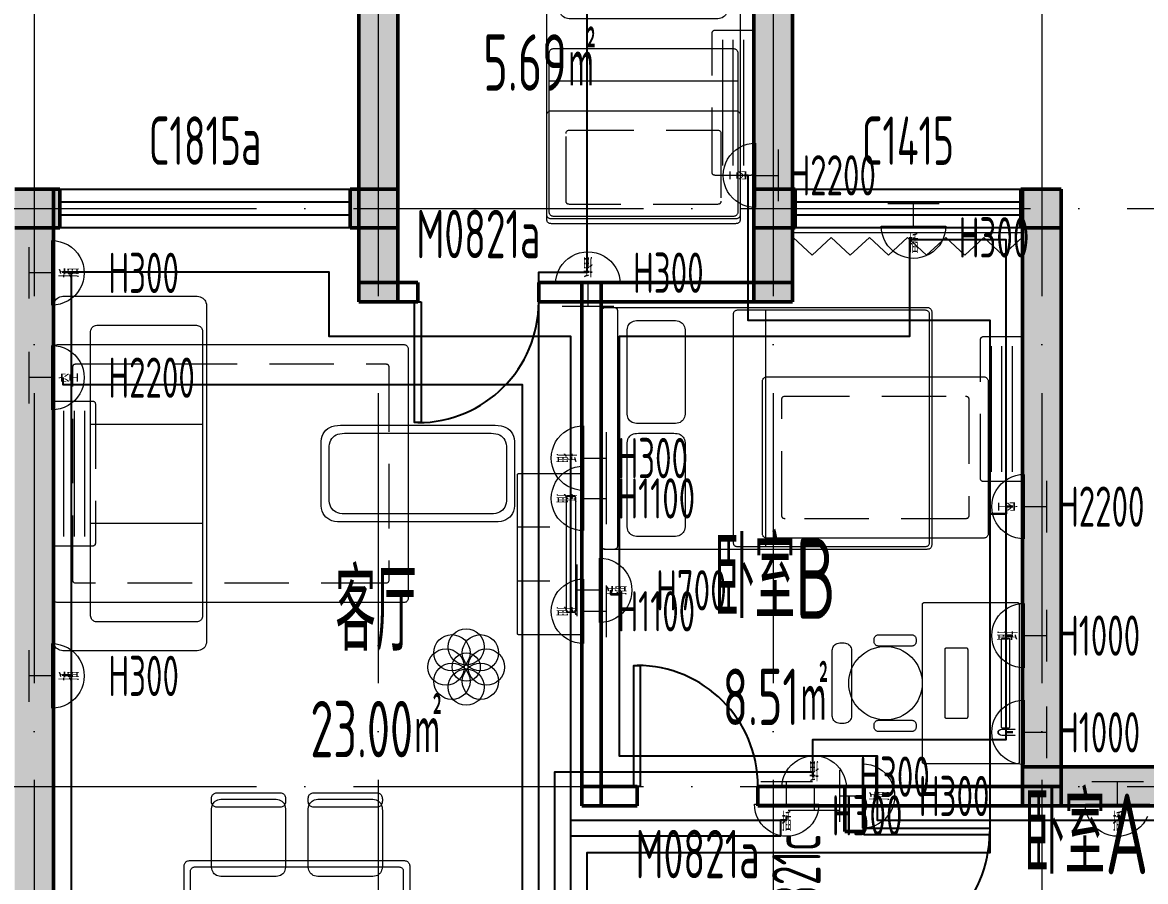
# Model space of a CAD drawing. Header units: millimetres. Extents: x -26062 to 33338, y -26608 to 15392.
# Drawn here: x 47 to 7014, y -6531 to -1202 of the extents above; entities that cross this region are included whole.
import ezdxf
from ezdxf.enums import TextEntityAlignment as Align

# ---------------------------------------------------------------- set-up
doc = ezdxf.new("R2010")
doc.units = ezdxf.units.MM
doc.header["$LTSCALE"] = 100
doc.linetypes.add('CENTER', pattern=[24, 18, -3, 0, -3])
doc.linetypes.add('DASHED', pattern=[6, 4, -2])
for name, color, linetype, lineweight in [('AXIS', 1, 'CENTER', 13), ('DOOR', 4, 'CONTINUOUS', 25), ('ELEC', 6, 'CONTINUOUS', 18), ('FURN', 8, 'CONTINUOUS', 13), ('MEP-POWER', 1, 'CONTINUOUS', 25), ('ROOM-TEXT', 7, 'CONTINUOUS', 25), ('WALL', 7, 'CONTINUOUS', 50), ('WALL-HATCH', 7, 'CONTINUOUS', 13), ('WINDOW', 4, 'CONTINUOUS', 25)]:
    doc.layers.add(name, color=color, linetype=linetype, lineweight=lineweight)
doc.styles.add('HZ', font='gbenor.shx', dxfattribs={"width": 0.7, "bigfont": 'gbcbig.shx'})

# ---------------------------------------------------------------- blocks, each defined once
blk = doc.blocks.new('家具-单人床1.2m-1')
at = {"color": 0, "lineweight": -2}
blk.add_line((-585, -24), (585, -24), dxfattribs=at)
for points in [[(-570, 880), (570, 880), (574.79, 879.79), (579.17, 879.17), (583.13, 878.13), (586.67, 876.67), (589.79, 874.79), (592.5, 872.5), (594.79, 869.79), (596.67, 866.67), (598.13, 863.13), (599.17, 859.17), (599.79, 854.79), (600, 850), (600, -850), (599.79, -854.79), (599.17, -859.17), (598.13, -863.12), (596.67, -866.67), (594.79, -869.79), (592.5, -872.5), (589.79, -874.79), (586.67, -876.67), (583.13, -878.12), (579.17, -879.17), (574.79, -879.79), (570, -880), (-570, -880), (-574.79, -879.79), (-579.17, -879.17), (-583.12, -878.12), (-586.67, -876.67), (-589.79, -874.79), (-592.5, -872.5), (-594.79, -869.79), (-596.67, -866.67), (-598.12, -863.12), (-599.17, -859.17), (-599.79, -854.79), (-600, -850), (-600, 850), (-599.79, 854.79), (-599.17, 859.17), (-598.12, 863.13), (-596.67, 866.67), (-594.79, 869.79), (-592.5, 872.5), (-589.79, 874.79), (-586.67, 876.67), (-583.12, 878.13), (-579.17, 879.17), (-574.79, 879.79)], [(-580, 880), (580, 880), (583.19, 879.86), (586.11, 879.44), (588.75, 878.75), (591.11, 877.78), (593.19, 876.53), (595, 875), (596.53, 873.19), (597.78, 871.11), (598.75, 868.75), (599.44, 866.11), (599.86, 863.19), (600, 860), (600, 800), (599.86, 796.81), (599.44, 793.89), (598.75, 791.25), (597.78, 788.89), (596.53, 786.81), (595, 785), (593.19, 783.47), (591.11, 782.22), (588.75, 781.25), (586.11, 780.56), (583.19, 780.14), (580, 780), (-580, 780), (-583.19, 780.14), (-586.11, 780.56), (-588.75, 781.25), (-591.11, 782.22), (-593.19, 783.47), (-595, 785), (-596.53, 786.81), (-597.78, 788.89), (-598.75, 791.25), (-599.44, 793.89), (-599.86, 796.81), (-600, 800), (-600, 860), (-599.86, 863.19), (-599.44, 866.11), (-598.75, 868.75), (-597.78, 871.11), (-596.53, 873.19), (-595, 875), (-593.19, 876.53), (-591.11, 877.78), (-588.75, 878.75), (-586.11, 879.44), (-583.19, 879.86)], [(-450, 720), (450, 720), (461.18, 719.51), (471.39, 718.06), (480.63, 715.63), (488.89, 712.22), (496.18, 707.85), (502.5, 702.5), (507.85, 696.18), (512.22, 688.89), (515.63, 680.63), (518.06, 671.39), (519.51, 661.18), (520, 650), (520, 430), (519.51, 418.82), (518.06, 408.61), (515.63, 399.38), (512.22, 391.11), (507.85, 383.82), (502.5, 377.5), (496.18, 372.15), (488.89, 367.78), (480.63, 364.38), (471.39, 361.94), (461.18, 360.49), (450, 360), (-450, 360), (-461.18, 360.49), (-471.39, 361.94), (-480.62, 364.38), (-488.89, 367.78), (-496.18, 372.15), (-502.5, 377.5), (-507.85, 383.82), (-512.22, 391.11), (-515.62, 399.38), (-518.06, 408.61), (-519.51, 418.82), (-520, 430), (-520, 650), (-519.51, 661.18), (-518.06, 671.39), (-515.62, 680.63), (-512.22, 688.89), (-507.85, 696.18), (-502.5, 702.5), (-496.18, 707.85), (-488.89, 712.22), (-480.62, 715.63), (-471.39, 718.06), (-461.18, 719.51)], [(-555, 176), (555, 176), (559.79, 175.79), (564.17, 175.17), (568.13, 174.13), (571.67, 172.67), (574.79, 170.79), (577.5, 168.5), (579.79, 165.79), (581.67, 162.67), (583.13, 159.13), (584.17, 155.17), (584.79, 150.79), (585, 146), (585, -835), (584.79, -839.79), (584.17, -844.17), (583.13, -848.12), (581.67, -851.67), (579.79, -854.79), (577.5, -857.5), (574.79, -859.79), (571.67, -861.67), (568.13, -863.12), (564.17, -864.17), (559.79, -864.79), (555, -865), (-555, -865), (-559.79, -864.79), (-564.17, -864.17), (-568.12, -863.12), (-571.67, -861.67), (-574.79, -859.79), (-577.5, -857.5), (-579.79, -854.79), (-581.67, -851.67), (-583.12, -848.12), (-584.17, -844.17), (-584.79, -839.79), (-585, -835), (-585, 146), (-584.79, 150.79), (-584.17, 155.17), (-583.12, 159.13), (-581.67, 162.67), (-579.79, 165.79), (-577.5, 168.5), (-574.79, 170.79), (-571.67, 172.67), (-568.12, 174.13), (-564.17, 175.17), (-559.79, 175.79)]]:
    blk.add_lwpolyline(points, close=True, dxfattribs=at)
blk = doc.blocks.new('家具-挂机空调-3')
at = {"color": 0, "lineweight": -2}
for p, q in [((-390, 65), (390, 65)), ((-390, 0), (390, 0)), ((-390, -65), (390, -65))]:
    blk.add_line(p, q, dxfattribs=at)
at = {"color": 0, "linetype": 'DASHED', "lineweight": -2}
blk.add_lwpolyline([(-430, 130), (430, 130), (433.19, 129.86), (436.11, 129.44), (438.75, 128.75), (441.11, 127.78), (443.19, 126.53), (445, 125), (446.53, 123.19), (447.78, 121.11), (448.75, 118.75), (449.44, 116.11), (449.86, 113.19), (450, 110), (450, -110), (449.86, -113.19), (449.44, -116.11), (448.75, -118.75), (447.78, -121.11), (446.53, -123.19), (445, -125), (443.19, -126.53), (441.11, -127.78), (438.75, -128.75), (436.11, -129.44), (433.19, -129.86), (430, -130), (-430, -130), (-433.19, -129.86), (-436.11, -129.44), (-438.75, -128.75), (-441.11, -127.78), (-443.19, -126.53), (-445, -125), (-446.53, -123.19), (-447.78, -121.11), (-448.75, -118.75), (-449.44, -116.11), (-449.86, -113.19), (-450, -110), (-450, 110), (-449.86, 113.19), (-449.44, 116.11), (-448.75, 118.75), (-447.78, 121.11), (-446.53, 123.19), (-445, 125), (-443.19, 126.53), (-441.11, 127.78), (-438.75, 128.75), (-436.11, 129.44), (-433.19, 129.86)], close=True, dxfattribs=at)
blk = doc.blocks.new('家具-地毯-4')
at = {"color": 0, "lineweight": -2}
blk.add_lwpolyline([(-570, 350), (570, 350), (574.79, 349.79), (579.17, 349.17), (583.13, 348.13), (586.67, 346.67), (589.79, 344.79), (592.5, 342.5), (594.79, 339.79), (596.67, 336.67), (598.13, 333.13), (599.17, 329.17), (599.79, 324.79), (600, 320), (600, -320), (599.79, -324.79), (599.17, -329.17), (598.13, -333.12), (596.67, -336.67), (594.79, -339.79), (592.5, -342.5), (589.79, -344.79), (586.67, -346.67), (583.13, -348.12), (579.17, -349.17), (574.79, -349.79), (570, -350), (-570, -350), (-574.79, -349.79), (-579.17, -349.17), (-583.12, -348.12), (-586.67, -346.67), (-589.79, -344.79), (-592.5, -342.5), (-594.79, -339.79), (-596.67, -336.67), (-598.12, -333.12), (-599.17, -329.17), (-599.79, -324.79), (-600, -320), (-600, 320), (-599.79, 324.79), (-599.17, 329.17), (-598.12, 333.13), (-596.67, 336.67), (-594.79, 339.79), (-592.5, 342.5), (-589.79, 344.79), (-586.67, 346.67), (-583.12, 348.13), (-579.17, 349.17), (-574.79, 349.79)], close=True, dxfattribs=at)
at = {"color": 0, "linetype": 'DASHED', "lineweight": -2}
blk.add_lwpolyline([(-460, 230), (460, 230), (463.19, 229.86), (466.11, 229.44), (468.75, 228.75), (471.11, 227.78), (473.19, 226.53), (475, 225), (476.53, 223.19), (477.78, 221.11), (478.75, 218.75), (479.44, 216.11), (479.86, 213.19), (480, 210), (480, -210), (479.86, -213.19), (479.44, -216.11), (478.75, -218.75), (477.78, -221.11), (476.53, -223.19), (475, -225), (473.19, -226.53), (471.11, -227.78), (468.75, -228.75), (466.11, -229.44), (463.19, -229.86), (460, -230), (-460, -230), (-463.19, -229.86), (-466.11, -229.44), (-468.75, -228.75), (-471.11, -227.78), (-473.19, -226.53), (-475, -225), (-476.53, -223.19), (-477.78, -221.11), (-478.75, -218.75), (-479.44, -216.11), (-479.86, -213.19), (-480, -210), (-480, 210), (-479.86, 213.19), (-479.44, 216.11), (-478.75, 218.75), (-477.78, 221.11), (-476.53, 223.19), (-475, 225), (-473.19, 226.53), (-471.11, 227.78), (-468.75, 228.75), (-466.11, 229.44), (-463.19, 229.86)], close=True, dxfattribs=at)
blk = doc.blocks.new('家具-双人床1.5m-5')
at = {"color": 0, "lineweight": -2}
blk.add_line((-735, 5), (735, 5), dxfattribs=at)
for points in [[(-720, 1025), (720, 1025), (724.79, 1024.79), (729.17, 1024.17), (733.13, 1023.13), (736.67, 1021.67), (739.79, 1019.79), (742.5, 1017.5), (744.79, 1014.79), (746.67, 1011.67), (748.13, 1008.13), (749.17, 1004.17), (749.79, 999.79), (750, 995), (750, -995), (749.79, -999.79), (749.17, -1004.17), (748.13, -1008.12), (746.67, -1011.67), (744.79, -1014.79), (742.5, -1017.5), (739.79, -1019.79), (736.67, -1021.67), (733.13, -1023.12), (729.17, -1024.17), (724.79, -1024.79), (720, -1025), (-720, -1025), (-724.79, -1024.79), (-729.17, -1024.17), (-733.12, -1023.12), (-736.67, -1021.67), (-739.79, -1019.79), (-742.5, -1017.5), (-744.79, -1014.79), (-746.67, -1011.67), (-748.12, -1008.12), (-749.17, -1004.17), (-749.79, -999.79), (-750, -995), (-750, 995), (-749.79, 999.79), (-749.17, 1004.17), (-748.12, 1008.13), (-746.67, 1011.67), (-744.79, 1014.79), (-742.5, 1017.5), (-739.79, 1019.79), (-736.67, 1021.67), (-733.12, 1023.13), (-729.17, 1024.17), (-724.79, 1024.79)], [(-730, 1025), (730, 1025), (733.19, 1024.86), (736.11, 1024.44), (738.75, 1023.75), (741.11, 1022.78), (743.19, 1021.53), (745, 1020), (746.53, 1018.19), (747.78, 1016.11), (748.75, 1013.75), (749.44, 1011.11), (749.86, 1008.19), (750, 1005), (750, 945), (749.86, 941.81), (749.44, 938.89), (748.75, 936.25), (747.78, 933.89), (746.53, 931.81), (745, 930), (743.19, 928.47), (741.11, 927.22), (738.75, 926.25), (736.11, 925.56), (733.19, 925.14), (730, 925), (-730, 925), (-733.19, 925.14), (-736.11, 925.56), (-738.75, 926.25), (-741.11, 927.22), (-743.19, 928.47), (-745, 930), (-746.53, 931.81), (-747.78, 933.89), (-748.75, 936.25), (-749.44, 938.89), (-749.86, 941.81), (-750, 945), (-750, 1005), (-749.86, 1008.19), (-749.44, 1011.11), (-748.75, 1013.75), (-747.78, 1016.11), (-746.53, 1018.19), (-745, 1020), (-743.19, 1021.53), (-741.11, 1022.78), (-738.75, 1023.75), (-736.11, 1024.44), (-733.19, 1024.86)], [(-600, 865), (-100, 865), (-88.82, 864.51), (-78.61, 863.06), (-69.37, 860.63), (-61.11, 857.22), (-53.82, 852.85), (-47.5, 847.5), (-42.15, 841.18), (-37.78, 833.89), (-34.37, 825.63), (-31.94, 816.39), (-30.49, 806.18), (-30, 795), (-30, 575), (-30.49, 563.82), (-31.94, 553.61), (-34.37, 544.38), (-37.78, 536.11), (-42.15, 528.82), (-47.5, 522.5), (-53.82, 517.15), (-61.11, 512.78), (-69.37, 509.38), (-78.61, 506.94), (-88.82, 505.49), (-100, 505), (-600, 505), (-611.18, 505.49), (-621.39, 506.94), (-630.62, 509.38), (-638.89, 512.78), (-646.18, 517.15), (-652.5, 522.5), (-657.85, 528.82), (-662.22, 536.11), (-665.62, 544.38), (-668.06, 553.61), (-669.51, 563.82), (-670, 575), (-670, 795), (-669.51, 806.18), (-668.06, 816.39), (-665.62, 825.63), (-662.22, 833.89), (-657.85, 841.18), (-652.5, 847.5), (-646.18, 852.85), (-638.89, 857.22), (-630.62, 860.63), (-621.39, 863.06), (-611.18, 864.51)], [(100, 865), (600, 865), (611.18, 864.51), (621.39, 863.06), (630.63, 860.63), (638.89, 857.22), (646.18, 852.85), (652.5, 847.5), (657.85, 841.18), (662.22, 833.89), (665.63, 825.63), (668.06, 816.39), (669.51, 806.18), (670, 795), (670, 575), (669.51, 563.82), (668.06, 553.61), (665.63, 544.38), (662.22, 536.11), (657.85, 528.82), (652.5, 522.5), (646.18, 517.15), (638.89, 512.78), (630.63, 509.38), (621.39, 506.94), (611.18, 505.49), (600, 505), (100, 505), (88.82, 505.49), (78.61, 506.94), (69.38, 509.38), (61.11, 512.78), (53.82, 517.15), (47.5, 522.5), (42.15, 528.82), (37.78, 536.11), (34.38, 544.38), (31.94, 553.61), (30.49, 563.82), (30, 575), (30, 795), (30.49, 806.18), (31.94, 816.39), (34.38, 825.63), (37.78, 833.89), (42.15, 841.18), (47.5, 847.5), (53.82, 852.85), (61.11, 857.22), (69.38, 860.63), (78.61, 863.06), (88.82, 864.51)], [(-705, 205), (705, 205), (709.79, 204.79), (714.17, 204.17), (718.13, 203.13), (721.67, 201.67), (724.79, 199.79), (727.5, 197.5), (729.79, 194.79), (731.67, 191.67), (733.13, 188.13), (734.17, 184.17), (734.79, 179.79), (735, 175), (735, -980), (734.79, -984.79), (734.17, -989.17), (733.13, -993.12), (731.67, -996.67), (729.79, -999.79), (727.5, -1002.5), (724.79, -1004.79), (721.67, -1006.67), (718.13, -1008.12), (714.17, -1009.17), (709.79, -1009.79), (705, -1010), (-705, -1010), (-709.79, -1009.79), (-714.17, -1009.17), (-718.12, -1008.12), (-721.67, -1006.67), (-724.79, -1004.79), (-727.5, -1002.5), (-729.79, -999.79), (-731.67, -996.67), (-733.12, -993.12), (-734.17, -989.17), (-734.79, -984.79), (-735, -980), (-735, 175), (-734.79, 179.79), (-734.17, 184.17), (-733.12, 188.13), (-731.67, 191.67), (-729.79, 194.79), (-727.5, 197.5), (-724.79, 199.79), (-721.67, 201.67), (-718.12, 203.13), (-714.17, 204.17), (-709.79, 204.79)]]:
    blk.add_lwpolyline(points, close=True, dxfattribs=at)
blk = doc.blocks.new('家具-书桌-6')
at = {"color": 0, "lineweight": -2}
for points in [[(-488, 300), (488, 300), (489.92, 299.92), (491.67, 299.67), (493.25, 299.25), (494.67, 298.67), (495.92, 297.92), (497, 297), (497.92, 295.92), (498.67, 294.67), (499.25, 293.25), (499.67, 291.67), (499.92, 289.92), (500, 288), (500, -288), (499.92, -289.92), (499.67, -291.67), (499.25, -293.25), (498.67, -294.67), (497.92, -295.92), (497, -297), (495.92, -297.92), (494.67, -298.67), (493.25, -299.25), (491.67, -299.67), (489.92, -299.92), (488, -300), (-488, -300), (-489.92, -299.92), (-491.67, -299.67), (-493.25, -299.25), (-494.67, -298.67), (-495.92, -297.92), (-497, -297), (-497.92, -295.92), (-498.67, -294.67), (-499.25, -293.25), (-499.67, -291.67), (-499.92, -289.92), (-500, -288), (-500, 288), (-499.92, 289.92), (-499.67, 291.67), (-499.25, 293.25), (-498.67, 294.67), (-497.92, 295.92), (-497, 297), (-495.92, 297.92), (-494.67, 298.67), (-493.25, 299.25), (-491.67, 299.67), (-489.92, 299.92)], [(-270, 240), (270, 240), (271.6, 239.93), (273.06, 239.72), (274.38, 239.38), (275.56, 238.89), (276.6, 238.26), (277.5, 237.5), (278.26, 236.6), (278.89, 235.56), (279.38, 234.38), (279.72, 233.06), (279.93, 231.6), (280, 230), (280, 200), (279.93, 198.4), (279.72, 196.94), (279.38, 195.63), (278.89, 194.44), (278.26, 193.4), (277.5, 192.5), (276.6, 191.74), (275.56, 191.11), (274.38, 190.63), (273.06, 190.28), (271.6, 190.07), (270, 190), (-270, 190), (-271.6, 190.07), (-273.06, 190.28), (-274.37, 190.63), (-275.56, 191.11), (-276.6, 191.74), (-277.5, 192.5), (-278.26, 193.4), (-278.89, 194.44), (-279.37, 195.63), (-279.72, 196.94), (-279.93, 198.4), (-280, 200), (-280, 230), (-279.93, 231.6), (-279.72, 233.06), (-279.37, 234.38), (-278.89, 235.56), (-278.26, 236.6), (-277.5, 237.5), (-276.6, 238.26), (-275.56, 238.89), (-274.37, 239.38), (-273.06, 239.72), (-271.6, 239.93)], [(-208, -20), (208, -20), (209.92, -20.08), (211.67, -20.33), (213.25, -20.75), (214.67, -21.33), (215.92, -22.08), (217, -23), (217.92, -24.08), (218.67, -25.33), (219.25, -26.75), (219.67, -28.33), (219.92, -30.08), (220, -32), (220, -148), (219.92, -149.92), (219.67, -151.67), (219.25, -153.25), (218.67, -154.67), (217.92, -155.92), (217, -157), (215.92, -157.92), (214.67, -158.67), (213.25, -159.25), (211.67, -159.67), (209.92, -159.92), (208, -160), (-208, -160), (-209.92, -159.92), (-211.67, -159.67), (-213.25, -159.25), (-214.67, -158.67), (-215.92, -157.92), (-217, -157), (-217.92, -155.92), (-218.67, -154.67), (-219.25, -153.25), (-219.67, -151.67), (-219.92, -149.92), (-220, -148), (-220, -32), (-219.92, -30.08), (-219.67, -28.33), (-219.25, -26.75), (-218.67, -25.33), (-217.92, -24.08), (-217, -23), (-215.92, -22.08), (-214.67, -21.33), (-213.25, -20.75), (-211.67, -20.33), (-209.92, -20.08)]]:
    blk.add_lwpolyline(points, close=True, dxfattribs=at)
blk = doc.blocks.new('家具-办公椅-7')
at = {"color": 0, "lineweight": -2}
for points in [[(-195, 300), (195, 300), (203.78, 299.62), (211.81, 298.47), (219.06, 296.56), (225.56, 293.89), (231.28, 290.45), (236.25, 286.25), (240.45, 281.28), (243.89, 275.56), (246.56, 269.06), (248.47, 261.81), (249.62, 253.78), (250, 245), (250, 235), (249.62, 226.22), (248.47, 218.19), (246.56, 210.94), (243.89, 204.44), (240.45, 198.72), (236.25, 193.75), (231.28, 189.55), (225.56, 186.11), (219.06, 183.44), (211.81, 181.53), (203.78, 180.38), (195, 180), (-195, 180), (-203.78, 180.38), (-211.81, 181.53), (-219.06, 183.44), (-225.56, 186.11), (-231.28, 189.55), (-236.25, 193.75), (-240.45, 198.72), (-243.89, 204.44), (-246.56, 210.94), (-248.47, 218.19), (-249.62, 226.22), (-250, 235), (-250, 245), (-249.62, 253.78), (-248.47, 261.81), (-246.56, 269.06), (-243.89, 275.56), (-240.45, 281.28), (-236.25, 286.25), (-231.28, 290.45), (-225.56, 293.89), (-219.06, 296.56), (-211.81, 298.47), (-203.78, 299.62)], [(-270, 40), (-260, 40), (-255.21, 39.79), (-250.83, 39.17), (-246.87, 38.13), (-243.33, 36.67), (-240.21, 34.79), (-237.5, 32.5), (-235.21, 29.79), (-233.33, 26.67), (-231.87, 23.13), (-230.83, 19.17), (-230.21, 14.79), (-230, 10), (-230, -190), (-230.21, -194.79), (-230.83, -199.17), (-231.87, -203.12), (-233.33, -206.67), (-235.21, -209.79), (-237.5, -212.5), (-240.21, -214.79), (-243.33, -216.67), (-246.87, -218.12), (-250.83, -219.17), (-255.21, -219.79), (-260, -220), (-270, -220), (-274.79, -219.79), (-279.17, -219.17), (-283.12, -218.12), (-286.67, -216.67), (-289.79, -214.79), (-292.5, -212.5), (-294.79, -209.79), (-296.67, -206.67), (-298.12, -203.12), (-299.17, -199.17), (-299.79, -194.79), (-300, -190), (-300, 10), (-299.79, 14.79), (-299.17, 19.17), (-298.12, 23.13), (-296.67, 26.67), (-294.79, 29.79), (-292.5, 32.5), (-289.79, 34.79), (-286.67, 36.67), (-283.12, 38.13), (-279.17, 39.17), (-274.79, 39.79)], [(260, 40), (270, 40), (274.79, 39.79), (279.17, 39.17), (283.13, 38.13), (286.67, 36.67), (289.79, 34.79), (292.5, 32.5), (294.79, 29.79), (296.67, 26.67), (298.13, 23.13), (299.17, 19.17), (299.79, 14.79), (300, 10), (300, -190), (299.79, -194.79), (299.17, -199.17), (298.13, -203.12), (296.67, -206.67), (294.79, -209.79), (292.5, -212.5), (289.79, -214.79), (286.67, -216.67), (283.13, -218.12), (279.17, -219.17), (274.79, -219.79), (270, -220), (260, -220), (255.21, -219.79), (250.83, -219.17), (246.88, -218.12), (243.33, -216.67), (240.21, -214.79), (237.5, -212.5), (235.21, -209.79), (233.33, -206.67), (231.88, -203.12), (230.83, -199.17), (230.21, -194.79), (230, -190), (230, 10), (230.21, 14.79), (230.83, 19.17), (231.88, 23.13), (233.33, 26.67), (235.21, 29.79), (237.5, 32.5), (240.21, 34.79), (243.33, 36.67), (246.88, 38.13), (250.83, 39.17), (255.21, 39.79)]]:
    blk.add_lwpolyline(points, close=True, dxfattribs=at)
blk.add_circle((0, -30), 228, dxfattribs=at)
blk = doc.blocks.new('家具-落地窗帘-8')
at = {"color": 0, "lineweight": -2}
blk.add_line((-710, 60), (710, 60), dxfattribs=at)
blk.add_lwpolyline([(-710, 30), (-591.67, -80), (-473.33, 30), (-355, -80), (-236.67, 30), (-118.33, -80), (0, 30), (118.33, -80), (236.67, 30), (355, -80), (473.33, 30), (591.67, -80), (710, 30)], dxfattribs=at)
blk = doc.blocks.new('家具-地毯-9')
at = {"color": 0, "lineweight": -2}
blk.add_lwpolyline([(-670, 500), (670, 500), (674.79, 499.79), (679.17, 499.17), (683.13, 498.13), (686.67, 496.67), (689.79, 494.79), (692.5, 492.5), (694.79, 489.79), (696.67, 486.67), (698.13, 483.13), (699.17, 479.17), (699.79, 474.79), (700, 470), (700, -470), (699.79, -474.79), (699.17, -479.17), (698.13, -483.12), (696.67, -486.67), (694.79, -489.79), (692.5, -492.5), (689.79, -494.79), (686.67, -496.67), (683.13, -498.12), (679.17, -499.17), (674.79, -499.79), (670, -500), (-670, -500), (-674.79, -499.79), (-679.17, -499.17), (-683.12, -498.12), (-686.67, -496.67), (-689.79, -494.79), (-692.5, -492.5), (-694.79, -489.79), (-696.67, -486.67), (-698.12, -483.12), (-699.17, -479.17), (-699.79, -474.79), (-700, -470), (-700, 470), (-699.79, 474.79), (-699.17, 479.17), (-698.12, 483.13), (-696.67, 486.67), (-694.79, 489.79), (-692.5, 492.5), (-689.79, 494.79), (-686.67, 496.67), (-683.12, 498.13), (-679.17, 499.17), (-674.79, 499.79)], close=True, dxfattribs=at)
at = {"color": 0, "linetype": 'DASHED', "lineweight": -2}
blk.add_lwpolyline([(-560, 380), (560, 380), (563.19, 379.86), (566.11, 379.44), (568.75, 378.75), (571.11, 377.78), (573.19, 376.53), (575, 375), (576.53, 373.19), (577.78, 371.11), (578.75, 368.75), (579.44, 366.11), (579.86, 363.19), (580, 360), (580, -360), (579.86, -363.19), (579.44, -366.11), (578.75, -368.75), (577.78, -371.11), (576.53, -373.19), (575, -375), (573.19, -376.53), (571.11, -377.78), (568.75, -378.75), (566.11, -379.44), (563.19, -379.86), (560, -380), (-560, -380), (-563.19, -379.86), (-566.11, -379.44), (-568.75, -378.75), (-571.11, -377.78), (-573.19, -376.53), (-575, -375), (-576.53, -373.19), (-577.78, -371.11), (-578.75, -368.75), (-579.44, -366.11), (-579.86, -363.19), (-580, -360), (-580, 360), (-579.86, 363.19), (-579.44, 366.11), (-578.75, 368.75), (-577.78, 371.11), (-576.53, 373.19), (-575, 375), (-573.19, 376.53), (-571.11, 377.78), (-568.75, 378.75), (-566.11, 379.44), (-563.19, 379.86)], close=True, dxfattribs=at)
blk = doc.blocks.new('家具-三人沙发-13')
at = {"color": 0, "lineweight": -2}
for p, q in [((-306.67, 245), (-306.67, -450)), ((306.67, 245), (306.67, -450))]:
    blk.add_line(p, q, dxfattribs=at)
for points in [[(-1030, 475), (1030, 475), (1041.18, 474.51), (1051.39, 473.06), (1060.63, 470.63), (1068.89, 467.22), (1076.18, 462.85), (1082.5, 457.5), (1087.85, 451.18), (1092.22, 443.89), (1095.63, 435.63), (1098.06, 426.39), (1099.51, 416.18), (1100, 405), (1100, -405), (1099.51, -416.18), (1098.06, -426.39), (1095.63, -435.62), (1092.22, -443.89), (1087.85, -451.18), (1082.5, -457.5), (1076.18, -462.85), (1068.89, -467.22), (1060.63, -470.62), (1051.39, -473.06), (1041.18, -474.51), (1030, -475), (-1030, -475), (-1041.18, -474.51), (-1051.39, -473.06), (-1060.62, -470.62), (-1068.89, -467.22), (-1076.18, -462.85), (-1082.5, -457.5), (-1087.85, -451.18), (-1092.22, -443.89), (-1095.62, -435.62), (-1098.06, -426.39), (-1099.51, -416.18), (-1100, -405), (-1100, 405), (-1099.51, 416.18), (-1098.06, 426.39), (-1095.62, 435.63), (-1092.22, 443.89), (-1087.85, 451.18), (-1082.5, 457.5), (-1076.18, 462.85), (-1068.89, 467.22), (-1060.62, 470.63), (-1051.39, 473.06), (-1041.18, 474.51)], [(-875, 245), (875, 245), (882.19, 244.69), (888.75, 243.75), (894.69, 242.19), (900, 240), (904.69, 237.19), (908.75, 233.75), (912.19, 229.69), (915, 225), (917.19, 219.69), (918.75, 213.75), (919.69, 207.19), (920, 200), (920, -405), (919.69, -412.19), (918.75, -418.75), (917.19, -424.69), (915, -430), (912.19, -434.69), (908.75, -438.75), (904.69, -442.19), (900, -445), (894.69, -447.19), (888.75, -448.75), (882.19, -449.69), (875, -450), (-875, -450), (-882.19, -449.69), (-888.75, -448.75), (-894.69, -447.19), (-900, -445), (-904.69, -442.19), (-908.75, -438.75), (-912.19, -434.69), (-915, -430), (-917.19, -424.69), (-918.75, -418.75), (-919.69, -412.19), (-920, -405), (-920, 200), (-919.69, 207.19), (-918.75, 213.75), (-917.19, 219.69), (-915, 225), (-912.19, 229.69), (-908.75, 233.75), (-904.69, 237.19), (-900, 240), (-894.69, 242.19), (-888.75, 243.75), (-882.19, 244.69)]]:
    blk.add_lwpolyline(points, close=True, dxfattribs=at)
blk = doc.blocks.new('家具-茶几-14')
at = {"color": 0, "lineweight": -2}
for points in [[(-480, 300), (480, 300), (499.17, 299.17), (516.67, 296.67), (532.5, 292.5), (546.67, 286.67), (559.17, 279.17), (570, 270), (579.17, 259.17), (586.67, 246.67), (592.5, 232.5), (596.67, 216.67), (599.17, 199.17), (600, 180), (600, -180), (599.17, -199.17), (596.67, -216.67), (592.5, -232.5), (586.67, -246.67), (579.17, -259.17), (570, -270), (559.17, -279.17), (546.67, -286.67), (532.5, -292.5), (516.67, -296.67), (499.17, -299.17), (480, -300), (-480, -300), (-499.17, -299.17), (-516.67, -296.67), (-532.5, -292.5), (-546.67, -286.67), (-559.17, -279.17), (-570, -270), (-579.17, -259.17), (-586.67, -246.67), (-592.5, -232.5), (-596.67, -216.67), (-599.17, -199.17), (-600, -180), (-600, 180), (-599.17, 199.17), (-596.67, 216.67), (-592.5, 232.5), (-586.67, 246.67), (-579.17, 259.17), (-570, 270), (-559.17, 279.17), (-546.67, 286.67), (-532.5, 292.5), (-516.67, 296.67), (-499.17, 299.17)], [(-454, 250), (454, 250), (469.33, 249.33), (483.33, 247.33), (496, 244), (507.33, 239.33), (517.33, 233.33), (526, 226), (533.33, 217.33), (539.33, 207.33), (544, 196), (547.33, 183.33), (549.33, 169.33), (550, 154), (550, -154), (549.33, -169.33), (547.33, -183.33), (544, -196), (539.33, -207.33), (533.33, -217.33), (526, -226), (517.33, -233.33), (507.33, -239.33), (496, -244), (483.33, -247.33), (469.33, -249.33), (454, -250), (-454, -250), (-469.33, -249.33), (-483.33, -247.33), (-496, -244), (-507.33, -239.33), (-517.33, -233.33), (-526, -226), (-533.33, -217.33), (-539.33, -207.33), (-544, -196), (-547.33, -183.33), (-549.33, -169.33), (-550, -154), (-550, 154), (-549.33, 169.33), (-547.33, 183.33), (-544, 196), (-539.33, 207.33), (-533.33, 217.33), (-526, 226), (-517.33, 233.33), (-507.33, 239.33), (-496, 244), (-483.33, 247.33), (-469.33, 249.33)]]:
    blk.add_lwpolyline(points, close=True, dxfattribs=at)
blk = doc.blocks.new('家具-地毯-15')
at = {"color": 0, "lineweight": -2}
blk.add_lwpolyline([(-1070, 800), (1070, 800), (1074.79, 799.79), (1079.17, 799.17), (1083.13, 798.13), (1086.67, 796.67), (1089.79, 794.79), (1092.5, 792.5), (1094.79, 789.79), (1096.67, 786.67), (1098.13, 783.13), (1099.17, 779.17), (1099.79, 774.79), (1100, 770), (1100, -770), (1099.79, -774.79), (1099.17, -779.17), (1098.13, -783.12), (1096.67, -786.67), (1094.79, -789.79), (1092.5, -792.5), (1089.79, -794.79), (1086.67, -796.67), (1083.13, -798.12), (1079.17, -799.17), (1074.79, -799.79), (1070, -800), (-1070, -800), (-1074.79, -799.79), (-1079.17, -799.17), (-1083.12, -798.12), (-1086.67, -796.67), (-1089.79, -794.79), (-1092.5, -792.5), (-1094.79, -789.79), (-1096.67, -786.67), (-1098.12, -783.12), (-1099.17, -779.17), (-1099.79, -774.79), (-1100, -770), (-1100, 770), (-1099.79, 774.79), (-1099.17, 779.17), (-1098.12, 783.13), (-1096.67, 786.67), (-1094.79, 789.79), (-1092.5, 792.5), (-1089.79, 794.79), (-1086.67, 796.67), (-1083.12, 798.13), (-1079.17, 799.17), (-1074.79, 799.79)], close=True, dxfattribs=at)
at = {"color": 0, "linetype": 'DASHED', "lineweight": -2}
blk.add_lwpolyline([(-960, 680), (960, 680), (963.19, 679.86), (966.11, 679.44), (968.75, 678.75), (971.11, 677.78), (973.19, 676.53), (975, 675), (976.53, 673.19), (977.78, 671.11), (978.75, 668.75), (979.44, 666.11), (979.86, 663.19), (980, 660), (980, -660), (979.86, -663.19), (979.44, -666.11), (978.75, -668.75), (977.78, -671.11), (976.53, -673.19), (975, -675), (973.19, -676.53), (971.11, -677.78), (968.75, -678.75), (966.11, -679.44), (963.19, -679.86), (960, -680), (-960, -680), (-963.19, -679.86), (-966.11, -679.44), (-968.75, -678.75), (-971.11, -677.78), (-973.19, -676.53), (-975, -675), (-976.53, -673.19), (-977.78, -671.11), (-978.75, -668.75), (-979.44, -666.11), (-979.86, -663.19), (-980, -660), (-980, 660), (-979.86, 663.19), (-979.44, 666.11), (-978.75, 668.75), (-977.78, 671.11), (-976.53, 673.19), (-975, 675), (-973.19, 676.53), (-971.11, 677.78), (-968.75, 678.75), (-966.11, 679.44), (-963.19, 679.86)], close=True, dxfattribs=at)
blk = doc.blocks.new('家具-电视柜-16')
at = {"color": 0, "lineweight": -2}
for p, q in [((-166.67, 0), (-166.67, -200)), ((166.67, 0), (166.67, -200))]:
    blk.add_line(p, q, dxfattribs=at)
for points in [[(-492, 200), (492, 200), (493.28, 199.94), (494.44, 199.78), (495.5, 199.5), (496.44, 199.11), (497.28, 198.61), (498, 198), (498.61, 197.28), (499.11, 196.44), (499.5, 195.5), (499.78, 194.44), (499.94, 193.28), (500, 192), (500, -192), (499.94, -193.28), (499.78, -194.44), (499.5, -195.5), (499.11, -196.44), (498.61, -197.28), (498, -198), (497.28, -198.61), (496.44, -199.11), (495.5, -199.5), (494.44, -199.78), (493.28, -199.94), (492, -200), (-492, -200), (-493.28, -199.94), (-494.44, -199.78), (-495.5, -199.5), (-496.44, -199.11), (-497.28, -198.61), (-498, -198), (-498.61, -197.28), (-499.11, -196.44), (-499.5, -195.5), (-499.78, -194.44), (-499.94, -193.28), (-500, -192), (-500, 192), (-499.94, 193.28), (-499.78, 194.44), (-499.5, 195.5), (-499.11, 196.44), (-498.61, 197.28), (-498, 198), (-497.28, 198.61), (-496.44, 199.11), (-495.5, 199.5), (-494.44, 199.78), (-493.28, 199.94)], [(-350, 160), (350, 160), (351.6, 159.93), (353.06, 159.72), (354.38, 159.38), (355.56, 158.89), (356.6, 158.26), (357.5, 157.5), (358.26, 156.6), (358.89, 155.56), (359.38, 154.38), (359.72, 153.06), (359.93, 151.6), (360, 150), (360, 115), (359.93, 113.4), (359.72, 111.94), (359.38, 110.63), (358.89, 109.44), (358.26, 108.4), (357.5, 107.5), (356.6, 106.74), (355.56, 106.11), (354.38, 105.63), (353.06, 105.28), (351.6, 105.07), (350, 105), (-350, 105), (-351.6, 105.07), (-353.06, 105.28), (-354.37, 105.63), (-355.56, 106.11), (-356.6, 106.74), (-357.5, 107.5), (-358.26, 108.4), (-358.89, 109.44), (-359.37, 110.63), (-359.72, 111.94), (-359.93, 113.4), (-360, 115), (-360, 150), (-359.93, 151.6), (-359.72, 153.06), (-359.37, 154.38), (-358.89, 155.56), (-358.26, 156.6), (-357.5, 157.5), (-356.6, 158.26), (-355.56, 158.89), (-354.37, 159.38), (-353.06, 159.72), (-351.6, 159.93)]]:
    blk.add_lwpolyline(points, close=True, dxfattribs=at)
blk = doc.blocks.new('家具-餐桌-17')
at = {"color": 0, "lineweight": -2}
for points in [[(-660, 400), (660, 400), (666.39, 399.72), (672.22, 398.89), (677.5, 397.5), (682.22, 395.56), (686.39, 393.06), (690, 390), (693.06, 386.39), (695.56, 382.22), (697.5, 377.5), (698.89, 372.22), (699.72, 366.39), (700, 360), (700, -360), (699.72, -366.39), (698.89, -372.22), (697.5, -377.5), (695.56, -382.22), (693.06, -386.39), (690, -390), (686.39, -393.06), (682.22, -395.56), (677.5, -397.5), (672.22, -398.89), (666.39, -399.72), (660, -400), (-660, -400), (-666.39, -399.72), (-672.22, -398.89), (-677.5, -397.5), (-682.22, -395.56), (-686.39, -393.06), (-690, -390), (-693.06, -386.39), (-695.56, -382.22), (-697.5, -377.5), (-698.89, -372.22), (-699.72, -366.39), (-700, -360), (-700, 360), (-699.72, 366.39), (-698.89, 372.22), (-697.5, 377.5), (-695.56, 382.22), (-693.06, 386.39), (-690, 390), (-686.39, 393.06), (-682.22, 395.56), (-677.5, 397.5), (-672.22, 398.89), (-666.39, 399.72)], [(-630, 360), (630, 360), (634.79, 359.79), (639.17, 359.17), (643.13, 358.13), (646.67, 356.67), (649.79, 354.79), (652.5, 352.5), (654.79, 349.79), (656.67, 346.67), (658.13, 343.13), (659.17, 339.17), (659.79, 334.79), (660, 330), (660, -330), (659.79, -334.79), (659.17, -339.17), (658.13, -343.12), (656.67, -346.67), (654.79, -349.79), (652.5, -352.5), (649.79, -354.79), (646.67, -356.67), (643.13, -358.12), (639.17, -359.17), (634.79, -359.79), (630, -360), (-630, -360), (-634.79, -359.79), (-639.17, -359.17), (-643.12, -358.12), (-646.67, -356.67), (-649.79, -354.79), (-652.5, -352.5), (-654.79, -349.79), (-656.67, -346.67), (-658.12, -343.12), (-659.17, -339.17), (-659.79, -334.79), (-660, -330), (-660, 330), (-659.79, 334.79), (-659.17, 339.17), (-658.12, 343.13), (-656.67, 346.67), (-654.79, 349.79), (-652.5, 352.5), (-649.79, 354.79), (-646.67, 356.67), (-643.12, 358.13), (-639.17, 359.17), (-634.79, 359.79)]]:
    blk.add_lwpolyline(points, close=True, dxfattribs=at)
blk = doc.blocks.new('家具-餐椅-18')
at = {"color": 0, "lineweight": -2}
for points in [[(-190, 260), (190, 260), (196.39, 259.72), (202.22, 258.89), (207.5, 257.5), (212.22, 255.56), (216.39, 253.06), (220, 250), (223.06, 246.39), (225.56, 242.22), (227.5, 237.5), (228.89, 232.22), (229.72, 226.39), (230, 220), (230, 210), (229.72, 203.61), (228.89, 197.78), (227.5, 192.5), (225.56, 187.78), (223.06, 183.61), (220, 180), (216.39, 176.94), (212.22, 174.44), (207.5, 172.5), (202.22, 171.11), (196.39, 170.28), (190, 170), (-190, 170), (-196.39, 170.28), (-202.22, 171.11), (-207.5, 172.5), (-212.22, 174.44), (-216.39, 176.94), (-220, 180), (-223.06, 183.61), (-225.56, 187.78), (-227.5, 192.5), (-228.89, 197.78), (-229.72, 203.61), (-230, 210), (-230, 220), (-229.72, 226.39), (-228.89, 232.22), (-227.5, 237.5), (-225.56, 242.22), (-223.06, 246.39), (-220, 250), (-216.39, 253.06), (-212.22, 255.56), (-207.5, 257.5), (-202.22, 258.89), (-196.39, 259.72)], [(-160, 220), (160, 220), (171.18, 219.51), (181.39, 218.06), (190.63, 215.63), (198.89, 212.22), (206.18, 207.85), (212.5, 202.5), (217.85, 196.18), (222.22, 188.89), (225.63, 180.63), (228.06, 171.39), (229.51, 161.18), (230, 150), (230, -190), (229.51, -201.18), (228.06, -211.39), (225.63, -220.62), (222.22, -228.89), (217.85, -236.18), (212.5, -242.5), (206.18, -247.85), (198.89, -252.22), (190.63, -255.62), (181.39, -258.06), (171.18, -259.51), (160, -260), (-160, -260), (-171.18, -259.51), (-181.39, -258.06), (-190.62, -255.62), (-198.89, -252.22), (-206.18, -247.85), (-212.5, -242.5), (-217.85, -236.18), (-222.22, -228.89), (-225.62, -220.62), (-228.06, -211.39), (-229.51, -201.18), (-230, -190), (-230, 150), (-229.51, 161.18), (-228.06, 171.39), (-225.62, 180.63), (-222.22, 188.89), (-217.85, 196.18), (-212.5, 202.5), (-206.18, 207.85), (-198.89, 212.22), (-190.62, 215.63), (-181.39, 218.06), (-171.18, 219.51)]]:
    blk.add_lwpolyline(points, close=True, dxfattribs=at)
blk = doc.blocks.new('家具-绿植-19')
at = {"color": 0, "lineweight": -2}
for centre, radius in [((0, 125), 112.5), ((-88.39, 88.39), 112.5), ((88.39, 88.39), 112.5), ((-125, 0), 112.5), ((0, 0), 87.5), ((125, 0), 112.5), ((-88.39, -88.39), 112.5), ((88.39, -88.39), 112.5), ((0, -125), 112.5)]:
    blk.add_circle(centre, radius, dxfattribs=at)

msp = doc.modelspace()

# ---------------------------------------------------------------- hatches: boundary and pattern name
at = {"layer": 'WALL-HATCH'}
for points in [[(2375, 0), (2375, -2475), (2135, -2475), (2135, 0)], [(4825, 0), (4825, -2475), (4585, -2475), (4585, 0)], [(0, -2235), (280, -2235), (280, -2475), (0, -2475)], [(240, -2235), (240, -8051), (0, -8051), (0, -2235)], [(2080, -2235), (2375, -2235), (2375, -2475), (2080, -2475)], [(2375, -2235), (2375, -2934), (2135, -2934), (2135, -2235)], [(4585, -2235), (4840, -2235), (4840, -2475), (4585, -2475)], [(4825, -2235), (4825, -2934), (4585, -2934), (4585, -2235)], [(6240, -2235), (6491, -2235), (6491, -2475), (6240, -2475)], [(6491, -2235), (6491, -6060), (6251, -6060), (6251, -2235)], [(6491, -5820), (6491, -6060), (6251, -6060), (6251, -5820)], [(6251, -5820), (7776, -5820), (7776, -6060), (6251, -6060)]]:
    msp.add_hatch(color=256, dxfattribs=at).paths.add_polyline_path(points)

# ---------------------------------------------------------------- linework, layer by layer
at = {"layer": 'AXIS'}
for p, q in [((120, 3700), (120, -13912)), ((2255, 3700), (2255, -13912)), ((4705, 3700), (4705, -13912)), ((6371, 3700), (6371, -13912)), ((-2700, -2355), (11476, -2355)), ((-2700, -5940), (11476, -5940))]:
    msp.add_line(p, q, dxfattribs=at)
at = {"layer": 'DOOR'}
for p, q in [((2500, -2814), (2500, -2934)), ((3250, -2814), (3250, -2934)), ((3860, -5940), (3860, -6060)), ((4610, -5940), (4610, -6060)), ((5268, -6220), (5148, -6220))]:
    msp.add_line(p, q, dxfattribs=at)
for points in [[(2520, -2934), (2520, -3684), (2480, -3684), (2480, -2934)], [(3840, -5940), (3840, -5190), (3880, -5190), (3880, -5940)], [(5268, -6200), (6048, -6200), (6048, -6240), (5268, -6240)]]:
    msp.add_lwpolyline(points, close=True, dxfattribs=at)
for centre, radius, start, end in [((2500, -2934), 750, 270, 0), ((3860, -5940), 750, 0, 90), ((5268, -6220), 780, 270, 0)]:
    msp.add_arc(centre, radius, start, end, dxfattribs=at)
at = {"layer": 'ELEC'}
for p, q in [((4735, -1990), (4735, -2310)), ((4595, -2150), (4735, -2150)), ((5415, -2325), (5735, -2325)), ((5575, -2465), (5575, -2325)), ((90, -2915), (90, -2595)), ((230, -2755), (90, -2755)), ((3555, -2824), (3555, -2964)), ((3715, -2964), (3395, -2964)), ((90, -3565), (90, -3245)), ((230, -3405), (90, -3405)), ((3668, -3744), (3668, -4064)), ((3528, -3904), (3668, -3904)), ((3668, -3994), (3668, -4314)), ((6401, -4045), (6401, -4365)), ((3528, -4154), (3668, -4154)), ((6261, -4205), (6401, -4205)), ((3488, -4884), (3488, -4564)), ((3628, -4724), (3488, -4724)), ((3668, -4694), (3668, -5014)), ((3528, -4854), (3668, -4854)), ((6401, -4845), (6401, -5165)), ((6261, -5005), (6401, -5005)), ((90, -5415), (90, -5095)), ((230, -5255), (90, -5255)), ((6401, -5445), (6401, -5765)), ((6261, -5605), (6401, -5605)), ((5118, -6160), (5118, -5840)), ((4628, -5910), (4948, -5910)), ((4788, -6050), (4788, -5910)), ((6681, -5910), (7001, -5910)), ((6841, -6050), (6841, -5910)), ((4958, -5950), (4958, -6090)), ((5258, -6000), (5118, -6000)), ((5118, -6090), (4798, -6090))]:
    msp.add_line(p, q, dxfattribs=at)
for points in [[(4595, -1950), (4595, -2350), (4568.89, -2348.29), (4543.24, -2343.19), (4518.46, -2334.78), (4495, -2323.21), (4473.25, -2308.67), (4453.58, -2291.42), (4436.33, -2271.75), (4421.79, -2250), (4410.22, -2226.54), (4401.81, -2201.76), (4396.71, -2176.11), (4395, -2150), (4396.71, -2123.89), (4401.81, -2098.24), (4410.22, -2073.46), (4421.79, -2050), (4436.33, -2028.25), (4453.58, -2008.58), (4473.25, -1991.33), (4495, -1976.79), (4518.46, -1965.22), (4543.24, -1956.81), (4568.89, -1951.71)], [(5375, -2465), (5775, -2465), (5773.29, -2491.11), (5768.19, -2516.76), (5759.78, -2541.54), (5748.21, -2565), (5733.67, -2586.75), (5716.42, -2606.42), (5696.75, -2623.67), (5675, -2638.21), (5651.54, -2649.78), (5626.76, -2658.19), (5601.11, -2663.29), (5575, -2665), (5548.89, -2663.29), (5523.24, -2658.19), (5498.46, -2649.78), (5475, -2638.21), (5453.25, -2623.67), (5433.58, -2606.42), (5416.33, -2586.75), (5401.79, -2565), (5390.22, -2541.54), (5381.81, -2516.76), (5376.71, -2491.11)], [(230, -2955), (230, -2555), (256.11, -2556.71), (281.76, -2561.81), (306.54, -2570.22), (330, -2581.79), (351.75, -2596.33), (371.42, -2613.58), (388.67, -2633.25), (403.21, -2655), (414.78, -2678.46), (423.19, -2703.24), (428.29, -2728.89), (430, -2755), (428.29, -2781.11), (423.19, -2806.76), (414.78, -2831.54), (403.21, -2855), (388.67, -2876.75), (371.42, -2896.42), (351.75, -2913.67), (330, -2928.21), (306.54, -2939.78), (281.76, -2948.19), (256.11, -2953.29)], [(3755, -2824), (3355, -2824), (3356.71, -2797.89), (3361.81, -2772.24), (3370.22, -2747.46), (3381.79, -2724), (3396.33, -2702.25), (3413.58, -2682.58), (3433.25, -2665.33), (3455, -2650.79), (3478.46, -2639.22), (3503.24, -2630.81), (3528.89, -2625.71), (3555, -2624), (3581.11, -2625.71), (3606.76, -2630.81), (3631.54, -2639.22), (3655, -2650.79), (3676.75, -2665.33), (3696.42, -2682.58), (3713.67, -2702.25), (3728.21, -2724), (3739.78, -2747.46), (3748.19, -2772.24), (3753.29, -2797.89)], [(230, -3605), (230, -3205), (256.11, -3206.71), (281.76, -3211.81), (306.54, -3220.22), (330, -3231.79), (351.75, -3246.33), (371.42, -3263.58), (388.67, -3283.25), (403.21, -3305), (414.78, -3328.46), (423.19, -3353.24), (428.29, -3378.89), (430, -3405), (428.29, -3431.11), (423.19, -3456.76), (414.78, -3481.54), (403.21, -3505), (388.67, -3526.75), (371.42, -3546.42), (351.75, -3563.67), (330, -3578.21), (306.54, -3589.78), (281.76, -3598.19), (256.11, -3603.29)], [(3528, -3704), (3528, -4104), (3501.89, -4102.29), (3476.24, -4097.19), (3451.46, -4088.78), (3428, -4077.21), (3406.25, -4062.67), (3386.58, -4045.42), (3369.33, -4025.75), (3354.79, -4004), (3343.22, -3980.54), (3334.81, -3955.76), (3329.71, -3930.11), (3328, -3904), (3329.71, -3877.89), (3334.81, -3852.24), (3343.22, -3827.46), (3354.79, -3804), (3369.33, -3782.25), (3386.58, -3762.58), (3406.25, -3745.33), (3428, -3730.79), (3451.46, -3719.22), (3476.24, -3710.81), (3501.89, -3705.71)], [(3528, -3954), (3528, -4354), (3501.89, -4352.29), (3476.24, -4347.19), (3451.46, -4338.78), (3428, -4327.21), (3406.25, -4312.67), (3386.58, -4295.42), (3369.33, -4275.75), (3354.79, -4254), (3343.22, -4230.54), (3334.81, -4205.76), (3329.71, -4180.11), (3328, -4154), (3329.71, -4127.89), (3334.81, -4102.24), (3343.22, -4077.46), (3354.79, -4054), (3369.33, -4032.25), (3386.58, -4012.58), (3406.25, -3995.33), (3428, -3980.79), (3451.46, -3969.22), (3476.24, -3960.81), (3501.89, -3955.71)], [(6261, -4005), (6261, -4405), (6234.89, -4403.29), (6209.24, -4398.19), (6184.46, -4389.78), (6161, -4378.21), (6139.25, -4363.67), (6119.58, -4346.42), (6102.33, -4326.75), (6087.79, -4305), (6076.22, -4281.54), (6067.81, -4256.76), (6062.71, -4231.11), (6061, -4205), (6062.71, -4178.89), (6067.81, -4153.24), (6076.22, -4128.46), (6087.79, -4105), (6102.33, -4083.25), (6119.58, -4063.58), (6139.25, -4046.33), (6161, -4031.79), (6184.46, -4020.22), (6209.24, -4011.81), (6234.89, -4006.71)], [(3628, -4924), (3628, -4524), (3654.11, -4525.71), (3679.76, -4530.81), (3704.54, -4539.22), (3728, -4550.79), (3749.75, -4565.33), (3769.42, -4582.58), (3786.67, -4602.25), (3801.21, -4624), (3812.78, -4647.46), (3821.19, -4672.24), (3826.29, -4697.89), (3828, -4724), (3826.29, -4750.11), (3821.19, -4775.76), (3812.78, -4800.54), (3801.21, -4824), (3786.67, -4845.75), (3769.42, -4865.42), (3749.75, -4882.67), (3728, -4897.21), (3704.54, -4908.78), (3679.76, -4917.19), (3654.11, -4922.29)], [(3528, -4654), (3528, -5054), (3501.89, -5052.29), (3476.24, -5047.19), (3451.46, -5038.78), (3428, -5027.21), (3406.25, -5012.67), (3386.58, -4995.42), (3369.33, -4975.75), (3354.79, -4954), (3343.22, -4930.54), (3334.81, -4905.76), (3329.71, -4880.11), (3328, -4854), (3329.71, -4827.89), (3334.81, -4802.24), (3343.22, -4777.46), (3354.79, -4754), (3369.33, -4732.25), (3386.58, -4712.58), (3406.25, -4695.33), (3428, -4680.79), (3451.46, -4669.22), (3476.24, -4660.81), (3501.89, -4655.71)], [(6261, -4805), (6261, -5205), (6234.89, -5203.29), (6209.24, -5198.19), (6184.46, -5189.78), (6161, -5178.21), (6139.25, -5163.67), (6119.58, -5146.42), (6102.33, -5126.75), (6087.79, -5105), (6076.22, -5081.54), (6067.81, -5056.76), (6062.71, -5031.11), (6061, -5005), (6062.71, -4978.89), (6067.81, -4953.24), (6076.22, -4928.46), (6087.79, -4905), (6102.33, -4883.25), (6119.58, -4863.58), (6139.25, -4846.33), (6161, -4831.79), (6184.46, -4820.22), (6209.24, -4811.81), (6234.89, -4806.71)], [(230, -5455), (230, -5055), (256.11, -5056.71), (281.76, -5061.81), (306.54, -5070.22), (330, -5081.79), (351.75, -5096.33), (371.42, -5113.58), (388.67, -5133.25), (403.21, -5155), (414.78, -5178.46), (423.19, -5203.24), (428.29, -5228.89), (430, -5255), (428.29, -5281.11), (423.19, -5306.76), (414.78, -5331.54), (403.21, -5355), (388.67, -5376.75), (371.42, -5396.42), (351.75, -5413.67), (330, -5428.21), (306.54, -5439.78), (281.76, -5448.19), (256.11, -5453.29)], [(6261, -5405), (6261, -5805), (6234.89, -5803.29), (6209.24, -5798.19), (6184.46, -5789.78), (6161, -5778.21), (6139.25, -5763.67), (6119.58, -5746.42), (6102.33, -5726.75), (6087.79, -5705), (6076.22, -5681.54), (6067.81, -5656.76), (6062.71, -5631.11), (6061, -5605), (6062.71, -5578.89), (6067.81, -5553.24), (6076.22, -5528.46), (6087.79, -5505), (6102.33, -5483.25), (6119.58, -5463.58), (6139.25, -5446.33), (6161, -5431.79), (6184.46, -5420.22), (6209.24, -5411.81), (6234.89, -5406.71)], [(5158, -5950), (4758, -5950), (4759.71, -5923.89), (4764.81, -5898.24), (4773.22, -5873.46), (4784.79, -5850), (4799.33, -5828.25), (4816.58, -5808.58), (4836.25, -5791.33), (4858, -5776.79), (4881.46, -5765.22), (4906.24, -5756.81), (4931.89, -5751.71), (4958, -5750), (4984.11, -5751.71), (5009.76, -5756.81), (5034.54, -5765.22), (5058, -5776.79), (5079.75, -5791.33), (5099.42, -5808.58), (5116.67, -5828.25), (5131.21, -5850), (5142.78, -5873.46), (5151.19, -5898.24), (5156.29, -5923.89)], [(5258, -6200), (5258, -5800), (5284.11, -5801.71), (5309.76, -5806.81), (5334.54, -5815.22), (5358, -5826.79), (5379.75, -5841.33), (5399.42, -5858.58), (5416.67, -5878.25), (5431.21, -5900), (5442.78, -5923.46), (5451.19, -5948.24), (5456.29, -5973.89), (5458, -6000), (5456.29, -6026.11), (5451.19, -6051.76), (5442.78, -6076.54), (5431.21, -6100), (5416.67, -6121.75), (5399.42, -6141.42), (5379.75, -6158.67), (5358, -6173.21), (5334.54, -6184.78), (5309.76, -6193.19), (5284.11, -6198.29)], [(4588, -6050), (4988, -6050), (4986.29, -6076.11), (4981.19, -6101.76), (4972.78, -6126.54), (4961.21, -6150), (4946.67, -6171.75), (4929.42, -6191.42), (4909.75, -6208.67), (4888, -6223.21), (4864.54, -6234.78), (4839.76, -6243.19), (4814.11, -6248.29), (4788, -6250), (4761.89, -6248.29), (4736.24, -6243.19), (4711.46, -6234.78), (4688, -6223.21), (4666.25, -6208.67), (4646.58, -6191.42), (4629.33, -6171.75), (4614.79, -6150), (4603.22, -6126.54), (4594.81, -6101.76), (4589.71, -6076.11)]]:
    msp.add_lwpolyline(points, close=True, dxfattribs=at)
msp.add_lwpolyline([(7025.78, -6126.54), (7014.21, -6150), (6999.67, -6171.75), (6982.42, -6191.42), (6962.75, -6208.67), (6941, -6223.21), (6917.54, -6234.78), (6892.76, -6243.19), (6867.11, -6248.29), (6841, -6250), (6814.89, -6248.29), (6789.24, -6243.19), (6764.46, -6234.78), (6741, -6223.21), (6719.25, -6208.67), (6699.58, -6191.42), (6682.33, -6171.75), (6667.79, -6150), (6656.22, -6126.54), (6647.81, -6101.76), (6642.71, -6076.11), (6641, -6050), (7041, -6050)], dxfattribs=at)
at = {"layer": 'MEP-POWER'}
for points in [[(3555, -2754), (3555, -2750), (3550, -2750), (3550, -350), (3150, -350), (3150, -300), (3125, -300)], [(6191, -4205), (6150, -4205), (6150, -4250), (6050, -4250), (6050, -3050), (4550, -3050), (4550, -2150), (4525, -2150)], [(5575, -2535), (5575, -2550), (5550, -2550), (5550, -3150), (3750, -3150), (3750, -4750), (3698, -4750), (3698, -4724)], [(6191, -5005), (6150, -5005), (6150, -2550), (5575, -2550), (5575, -2535)], [(3458, -3904), (3450, -3904), (3450, -3150), (1950, -3150), (1950, -2750), (300, -2750), (300, -2755)], [(300, -2755), (300, -2750), (350, -2750), (350, -5250), (300, -5250), (300, -5255)], [(5668, -8555), (5668, -8550), (5650, -8550), (5650, -6850), (3250, -6850), (3250, -2750), (3555, -2750), (3555, -2754)], [(5328, -7252), (5328, -7250), (5450, -7250), (5450, -6650), (3150, -6650), (3150, -3450), (300, -3450), (300, -3405)], [(3458, -4154), (3458, -4150), (3450, -4150), (3450, -3904), (3458, -3904)], [(3458, -4854), (3458, -4850), (3450, -4850), (3450, -4150), (3458, -4150), (3458, -4154)], [(2730, -9912), (2730, -9750), (2550, -9750), (2550, -9650), (3250, -9650), (3250, -6950), (3550, -6950), (3550, -6350), (6050, -6350), (6050, -4250), (6150, -4250), (6150, -4205), (6191, -4205)], [(3698, -4724), (3698, -4750), (3750, -4750), (3750, -5750), (5350, -5750), (5350, -6000), (5328, -6000)], [(4788, -6120), (4788, -6150), (4750, -6150), (4750, -6250), (3450, -6250), (3450, -4850), (3458, -4850), (3458, -4854)], [(6191, -5605), (6150, -5605), (6150, -5005), (6191, -5005)], [(300, -5255), (300, -5250), (350, -5250), (350, -7850), (1790, -7850), (1790, -7871)], [(4958, -5880), (4950, -5880), (4950, -5650), (6150, -5650), (6150, -5605), (6191, -5605)], [(2730, -9912), (2750, -9912), (2750, -9750), (3350, -9750), (3350, -5850), (4950, -5850), (4950, -5880), (4958, -5880)], [(5328, -6000), (5350, -6000), (5350, -6150), (6850, -6150), (6850, -6120), (6841, -6120)], [(5088, -9005), (5050, -9005), (5050, -9050), (3450, -9050), (3450, -6150), (4788, -6150), (4788, -6120)], [(6841, -6120), (6850, -6120), (6850, -6150), (7350, -6150), (7350, -8550), (7368, -8550), (7368, -8555)]]:
    msp.add_lwpolyline(points, dxfattribs=at)
at = {"layer": 'WALL'}
for p, q in [((2135, 0), (2135, -2475)), ((2375, 0), (2375, -2475)), ((4585, 0), (4585, -2475)), ((4825, 0), (4825, -2475)), ((0, -2235), (280, -2235)), ((240, -2235), (240, -8051)), ((280, -2235), (280, -2475)), ((2080, -2235), (2375, -2235)), ((2080, -2235), (2080, -2475)), ((2135, -2235), (2135, -2934)), ((2375, -2235), (2375, -2934)), ((4585, -2235), (4840, -2235)), ((4585, -2235), (4585, -2934)), ((4825, -2235), (4825, -2934)), ((4840, -2235), (4840, -2475)), ((6240, -2235), (6491, -2235)), ((6240, -2235), (6240, -2475)), ((6251, -2235), (6251, -6060)), ((6491, -2235), (6491, -6060)), ((0, -2475), (280, -2475)), ((2080, -2475), (2375, -2475)), ((4585, -2475), (4840, -2475)), ((6240, -2475), (6491, -2475)), ((2135, -2814), (2500, -2814)), ((2500, -2814), (2500, -2934)), ((3250, -2814), (3638, -2814)), ((3250, -2814), (3250, -2934)), ((3518, -2814), (4825, -2814)), ((3518, -2814), (3518, -6060)), ((3638, -2814), (3638, -6060)), ((2135, -2934), (2500, -2934)), ((3250, -2934), (3638, -2934)), ((3518, -2934), (4825, -2934)), ((6251, -5820), (6251, -6060)), ((6251, -5820), (7776, -5820)), ((6491, -5820), (6491, -6060)), ((3518, -5940), (3860, -5940)), ((3860, -5940), (3860, -6060)), ((4610, -5940), (5268, -5940)), ((4610, -5940), (4610, -6060)), ((5148, -5940), (6491, -5940)), ((5148, -5940), (5148, -6220)), ((5268, -5940), (5268, -6220)), ((3518, -6060), (3860, -6060)), ((4610, -6060), (5268, -6060)), ((5148, -6060), (6491, -6060)), ((6251, -6060), (7776, -6060)), ((5268, -6220), (5148, -6220))]:
    msp.add_line(p, q, dxfattribs=at)
at = {"layer": 'WINDOW'}
for p, q in [((280, -2315), (2080, -2315)), ((4840, -2315), (6240, -2315)), ((280, -2395), (2080, -2395)), ((4840, -2395), (6240, -2395))]:
    msp.add_line(p, q, dxfattribs=at)
for points in [[(280, -2235), (2080, -2235), (2080, -2475), (280, -2475)], [(4840, -2235), (6240, -2235), (6240, -2475), (4840, -2475)]]:
    msp.add_lwpolyline(points, close=True, dxfattribs=at)

# ---------------------------------------------------------------- block references
at = {"layer": 'FURN'}
for name, p in [('家具-单人床1.2m-1', (3900, -1540)), ('家具-地毯-4', (3900, -2100)), ('家具-落地窗帘-8', (5538, -2565)), ('家具-地毯-15', (1340, -4000)), ('家具-地毯-9', (5338, -3900)), ('家具-茶几-14', (2500, -4000)), ('家具-绿植-19', (2800, -5200)), ('家具-餐椅-18', (1450, -6240)), ('家具-餐椅-18', (2050, -6240)), ('家具-餐桌-17', (1750, -6800))]:
    msp.add_blockref(name, p, dxfattribs=at)
for name, p, rotation in [('家具-挂机空调-3', (4455, -1700), 270), ('家具-三人沙发-13', (715, -4000), 90), ('家具-双人床1.5m-5', (4663, -3720), 90), ('家具-挂机空调-3', (6121, -3600), 270), ('家具-挂机空调-3', (370, -4000), 90), ('家具-电视柜-16', (3318, -4500), 270), ('家具-书桌-6', (5931, -5300), 270), ('家具-办公椅-7', (5371, -5300), 90)]:
    msp.add_blockref(name, p, dxfattribs=dict(at, rotation=rotation))

# ---------------------------------------------------------------- texts
at = {"layer": 'DOOR', "style": 'HZ', "width": 0.7}
for p in [(2875, -2514), (4235, -6360)]:
    msp.add_text('M0821a', height=300, dxfattribs=at).set_placement(p, align=Align.MIDDLE_CENTER)
msp.add_text('M0821c', height=300, rotation=90, dxfattribs=at).set_placement((4848, -6610), align=Align.MIDDLE_CENTER)
at = {"layer": 'ELEC', "style": 'HZ', "width": 0.7}
for s, p in [('H2200', (4805, -2150)), ('H300', (5855, -2535)), ('H300', (580, -2755)), ('H300', (3835, -2754)), ('H2200', (580, -3405)), ('H300', (3738, -3904)), ('H1100', (3738, -4154)), ('H2200', (6471, -4205)), ('H700', (3978, -4724)), ('H1100', (3738, -4854)), ('H1000', (6471, -5005)), ('H300', (580, -5255)), ('H1000', (6471, -5605)), ('H300', (5238, -5880)), ('H300', (5608, -6000)), ('H300', (5068, -6120))]:
    msp.add_text(s, height=250, dxfattribs=at).set_placement(p, align=Align.MIDDLE_LEFT)
for s, rotation, p in [('空', -90, (4485, -2150)), ('插', 180, (3555, -2714)), ('插', 90, (340, -2755)), ('空', 90, (340, -3405)), ('插', -90, (3418, -3904)), ('插', -90, (3418, -4154)), ('空', -90, (6151, -4205)), ('插', 90, (3738, -4724)), ('插', -90, (3418, -4854)), ('插', -90, (6151, -5005)), ('插', 90, (340, -5255)), ('U', -90, (6151, -5605)), ('插', 180, (4958, -5840)), ('插', 90, (5368, -6000))]:
    msp.add_text(s, height=115.2, rotation=rotation, dxfattribs=at).set_placement(p, align=Align.MIDDLE_CENTER)
for p in [(5575, -2575), (4788, -6160), (6841, -6160)]:
    msp.add_text('插', height=115.2, dxfattribs=at).set_placement(p, align=Align.MIDDLE_CENTER)
at = {"layer": 'ROOM-TEXT', "style": 'HZ', "width": 0.7}
for s, p in [('5.69㎡', (3253.57, -1275)), ('8.51㎡', (4716.57, -5210)), ('23.00㎡', (2240, -5410))]:
    msp.add_text(s, height=350, dxfattribs=at).set_placement(p, align=Align.TOP_CENTER)
for s, p in [('卧室B', (4716.57, -5050)), ('客厅', (2240, -5250)), ('卧室A', (6646.57, -6635))]:
    msp.add_text(s, height=500, dxfattribs=at).set_placement(p, align=Align.BOTTOM_CENTER)
at = {"layer": 'WINDOW', "style": 'HZ', "width": 0.7}
for s, p in [('C1815a', (1180, -1935)), ('C1415', (5540, -1935))]:
    msp.add_text(s, height=300, dxfattribs=at).set_placement(p, align=Align.MIDDLE_CENTER)

doc.saveas('drawing.dxf')
